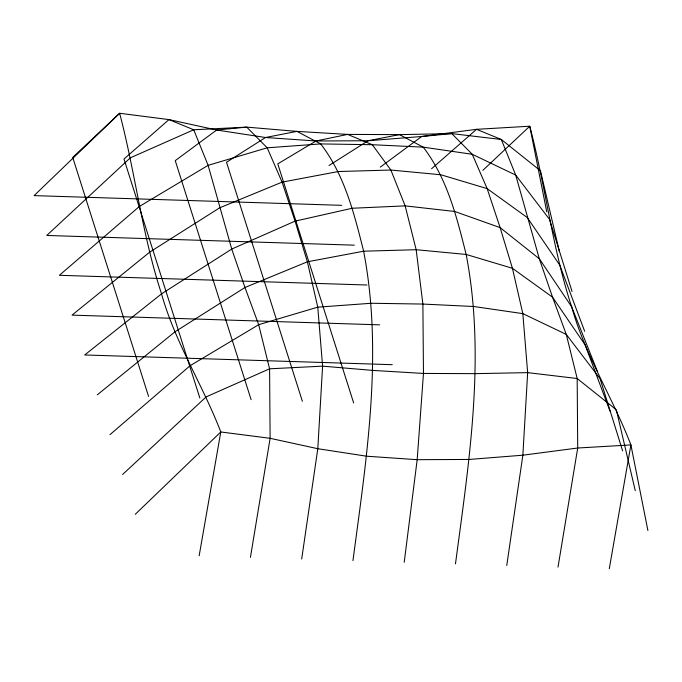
<?xml version="1.0" encoding="UTF-8"?>
<svg xmlns="http://www.w3.org/2000/svg" width="682" height="682" viewBox="0 0 682 682"><rect width="100%" height="100%" fill="white"/><g stroke="black" fill="none" stroke-linecap="round" stroke-linejoin="round"><path stroke-width="1.02" d="M404.221 562.258L417.179 459.685L423.471 373.438L422.883 304.061L416.165 249.706L405.151 205.87L390.871 170.031L372.304 144.712L347.607 134.405L296.917 131.387L246.731 127.125L193.722 129.776L130.356 157.815L46.743 235.46L354.333 245.17M352.952 560.638C366.464 458.449 383.352 353.736 363.625 251.206C354.222 213.773 344.674 175.078 320.702 143.919L296.917 131.387L265.52 137.508L216.654 130.015L168.974 119.597L119.631 113.272L72.718 157.397L148.582 396.43M455.482 563.878C468.994 461.688 485.882 356.976 466.156 254.446C456.752 217.012 447.204 178.317 423.232 147.159L399.447 134.627L347.607 134.405L316.022 140.978L265.52 137.508L226.518 162.256L302.382 401.289M301.691 559.018L317.803 448.713L322.595 366.149L317.769 307.156L307.369 261.811L295.067 221.147L282.084 182.137L267.191 147.806L246.731 127.125L216.654 130.015L175.248 160.637L251.112 399.669M506.752 565.497L522.864 455.192L527.655 372.628L522.83 313.635L512.429 268.29L500.128 227.626L487.144 188.616L472.251 154.285L451.791 133.604L399.447 134.627L368.05 140.748L316.022 140.978L277.779 163.876L353.643 402.909M250.422 557.399L270.123 438.304L269.586 368.809L258.683 324.692L244.966 287.497L231.744 249.066L208.112 165.342L193.722 129.776L168.974 119.597L123.988 159.017L199.852 398.049M558.012 567.117L577.714 448.014L577.177 378.519L566.273 334.41L552.556 297.216L539.334 258.776L515.694 175.061L501.313 139.495L476.565 129.316L421.706 136.494L368.05 140.748L329.048 165.496M199.161 555.779L220.789 431.97C202.869 385.091 175.078 342.543 161.54 293.857C142.12 234.958 135.428 173.058 119.631 113.272L34.1 195.623L341.691 205.333M609.282 568.728L630.901 444.92C612.99 398.049 585.199 355.493 571.661 306.806C552.241 247.916 545.54 186.016 529.752 126.221L476.565 129.316L431.578 168.735M135.249 514.322L220.789 431.97L270.123 438.304L317.803 448.713L366.669 456.215L417.179 459.685L469.199 459.446L522.864 455.192L577.714 448.014L630.901 444.92L647.9 530.511M482.839 170.355L529.752 126.221L546.751 211.812M122.607 474.484L206.22 396.847L269.586 368.809L322.595 366.149L372.781 370.411L423.471 373.438L475.311 373.651L527.655 372.628L577.177 378.519L616.332 409.797L635.257 490.673M109.964 434.647L189.988 365.799L258.683 324.692L317.769 307.156L371.281 303.268L422.883 304.061L473.811 306.508L522.83 313.635L566.273 334.41L600.1 378.757L622.615 450.836M97.321 394.81L174.942 331.844L244.966 287.497L307.369 261.811L363.625 251.206L416.165 249.706L466.156 254.446L512.429 268.29L552.556 297.216L585.062 344.794L609.964 410.999M380.309 167.116L421.706 136.494L451.791 133.604L501.313 139.495L540.468 170.773L559.393 251.649M366.976 285.008L59.385 275.298L139.409 206.45L208.112 165.342L267.191 147.806L320.702 143.919L372.304 144.712L423.232 147.159L472.251 154.285L515.694 175.061L549.53 219.408L572.036 291.487M379.618 324.845L72.036 315.135L149.656 252.17L219.672 207.822L282.084 182.137L338.34 171.532L390.871 170.031L440.87 174.771L487.144 188.616L527.263 217.541L559.769 265.119L584.679 331.324M392.261 364.682L84.679 354.972L161.54 293.857L231.744 249.066L295.067 221.147L352.253 208.249L405.151 205.87L454.783 211.488L500.128 227.626L539.334 258.776L571.661 306.806L597.321 371.161"/></g></svg>
